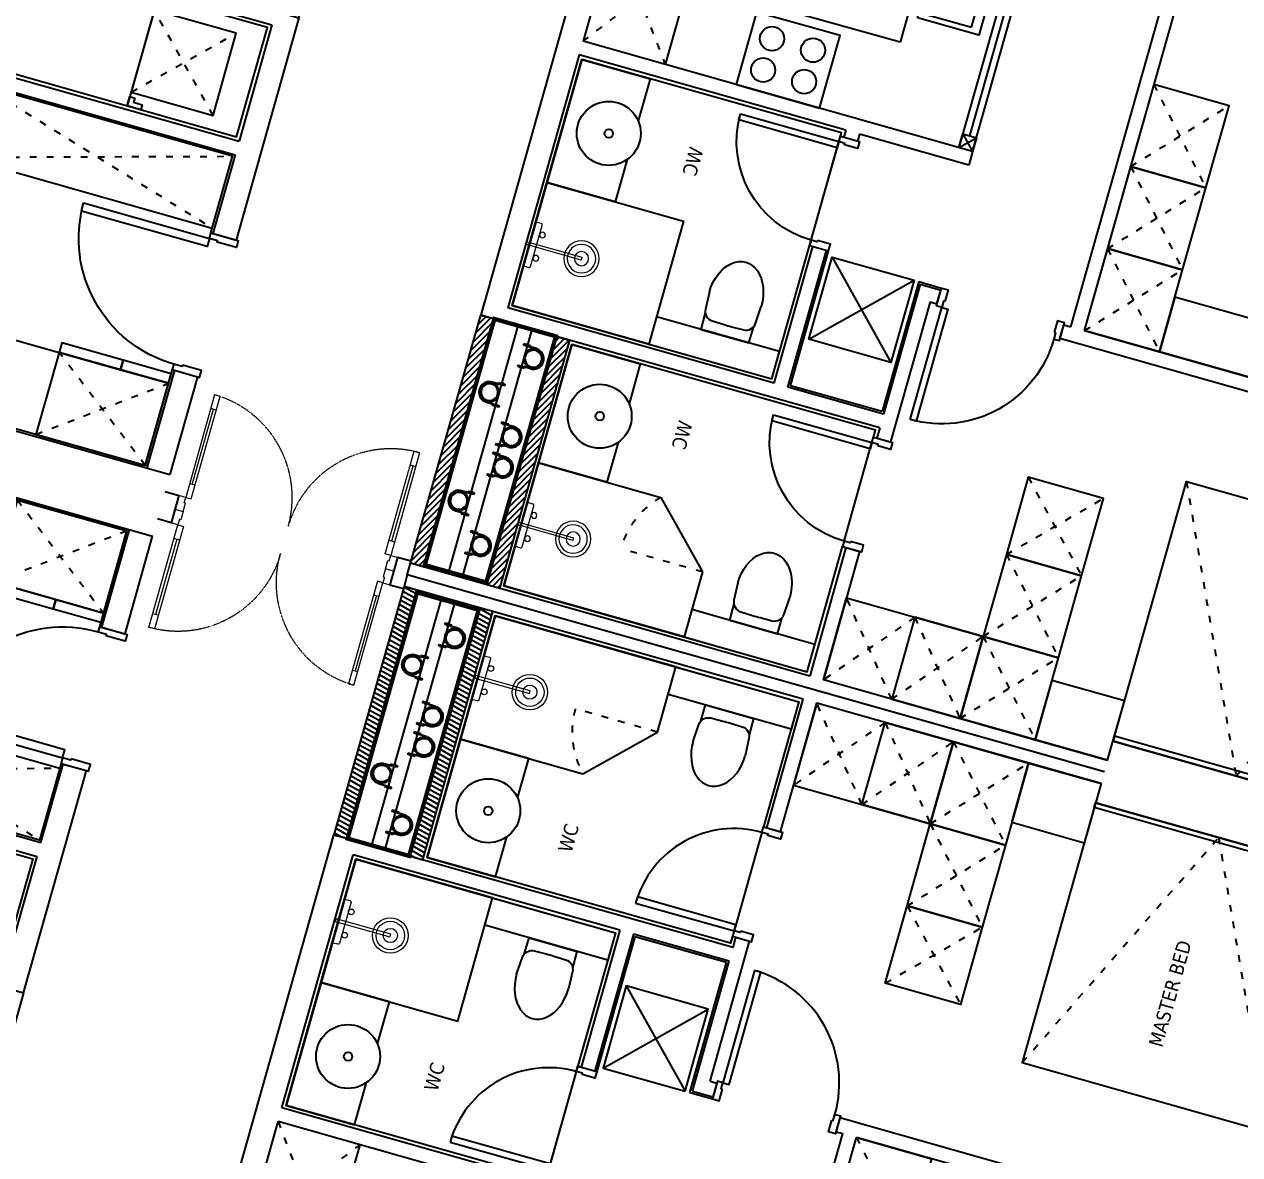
# Model space of a CAD drawing. Header units: millimetres. Extents: x -361679452 to 361242511, y -278557090 to 278849308.
# Drawn here: x 139168 to 147726, y 121771 to 129725 of the extents above; entities that cross this region are included whole.
import ezdxf

# ---------------------------------------------------------------- set-up
doc = ezdxf.new("R2010")
doc.units = ezdxf.units.MM
doc.header["$MEASUREMENT"] = 0
doc.set_wipeout_variables(frame=1)
for name, pattern in [('ACAD_ISO03W100', [30, 12, -18]), ('HIDDEN', [0.375, 0.25, -0.125]), ('SKYVILLA 3-F2$0$17-23F MEA_1BR (Type-2)$0$DOTX2', [12.7, 0, -12.7]), ('Xref_NT1+NT2_MBDV Cot vach_220729$0$HIDDEN2', [0.1875, 0.125, -0.0625])]:
    doc.linetypes.add(name, pattern=pattern)
for name, color, linetype in [('1-CAPLANH', 4, 'Continuous'), ('1-Chu thich', 4, 'Continuous'), ('1VinaPVC-Text', 9, 'Continuous'), ('A-_FURN----_E-_N', 251, 'Continuous'), ('A-_SANIEQPT_E-_N', 251, 'Continuous'), ('A-ANNO-ROOM', 50, 'Continuous'), ('A-WALL-FNSH', 11, 'Continuous'), ('IDEA - dim', 251, 'Continuous'), ('KT-Cua', 36, 'Continuous'), ('KT-Khuat', 9, 'HIDDEN'), ('KT-Net manh', 139, 'Continuous'), ('KT-Tuong', 1, 'Continuous'), ('NDT Cap nuoc', 4, 'Continuous')]:
    doc.layers.add(name, color=color, linetype=linetype)
for name, color, linetype, lineweight in [('A- NOI THAT', 3, 'Continuous', 9), ('A-NoiThat', 39, 'Continuous', 13), ('CIC36 net manh', 8, 'Continuous', 9), ('Xref_NT1+NT2_MBDV Cot vach_220729$0$CUA', 37, 'Continuous', 13)]:
    doc.layers.add(name, color=color, linetype=linetype, lineweight=lineweight)
doc.styles.add('220126_HDN_HBA typical plan$0$211210_HDN_HBA_TYPICAL PLAN CORE OPT 1$0$HBA-Text', font='GOTHIC.TTF')
doc.styles.add('Tahoma', font='tahoma.ttf')

# ---------------------------------------------------------------- blocks, each defined once
blk = doc.blocks.new('A$C21AF0CCA')
at = {"layer": 'A-ANNO-ROOM', "insert": (1197.6, 814.7), "char_height": 600, "attachment_point": 2, "rotation": 0.10543, "style": '220126_HDN_HBA typical plan$0$211210_HDN_HBA_TYPICAL PLAN CORE OPT 1$0$HBA-Text'}
blk.add_mtext_dynamic_manual_height_columns('1-BR+', width=722857412.874, gutter_width=9765.6, heights=[0], dxfattribs=at)
blk = doc.blocks.new('ong thoat xi')
at = {"layer": '1-Chu thich', "color": 40, "linetype": 'ByBlock'}
for p, q in [((-60.7, 70.1), (-61.5, 70.1)), ((-60.7, 70.1), (-61.5, 70.1)), ((-61.5, 70.1), (-61.5, 56.8)), ((-60.7, 70.1), (-60.7, 56.8)), ((-54.9, 70.1), (-54.1, 70.1)), ((-54.9, 70.1), (-54.9, 56.8)), ((-54.9, 70.1), (-54.1, 70.1)), ((-54.1, 70.1), (-54.1, 56.8)), ((-75.4, 61.7), (-75.4, 65.3)), ((-65.8, 66.9), (-73.8, 66.9)), ((-65.7, 60.2), (-73.8, 60.2)), ((-65.8, 67.4), (-65.8, 59.5)), ((-65.5, 68.7), (-61.8, 68.7)), ((-65.5, 66.1), (-61.9, 66.1)), ((-65.5, 60.8), (-61.9, 60.8)), ((-65.5, 58.2), (-61.8, 58.2)), ((-60.7, 56.8), (-61.5, 56.8)), ((-54.9, 56.8), (-54.1, 56.8)), ((-50.1, 68.7), (-53.8, 68.7)), ((-50.1, 58.2), (-53.8, 58.2)), ((-50.1, 66.1), (-53.7, 66.1)), ((-50.1, 60.8), (-53.7, 60.8)), ((-49.8, 67.4), (-49.8, 59.5)), ((-32.7, 66.9), (-49.8, 66.9)), ((-29.1, 60), (-49.8, 60)), ((1.7, 60), (-41.2, 60)), ((-41.2, 57.9), (-41.2, 60)), ((-41.2, 57.9), (-41.2, 60)), ((-41.2, 57.9), (-41.2, 60)), ((1.7, 57.9), (-41.2, 57.9)), ((-32.7, 60), (-32.7, 66.9)), ((-75.4, -61.9), (-75.4, -65.5)), ((-65.7, -60.4), (-73.8, -60.4)), ((-65.8, -67.1), (-73.8, -67.1)), ((-65.8, -67.6), (-65.8, -59.7)), ((-65.5, -58.4), (-61.8, -58.4)), ((-65.5, -61), (-61.9, -61)), ((-65.5, -66.3), (-61.9, -66.3)), ((-65.5, -68.9), (-61.8, -68.9)), ((-60.7, -57), (-61.5, -57)), ((-61.5, -70.3), (-61.5, -57)), ((-60.7, -70.3), (-60.7, -57)), ((-54.9, -70.3), (-54.9, -57)), ((-54.9, -57), (-54.1, -57)), ((-54.1, -70.3), (-54.1, -57)), ((-50.1, -58.4), (-53.8, -58.4)), ((-50.1, -68.9), (-53.8, -68.9)), ((-50.1, -61), (-53.7, -61)), ((-50.1, -66.3), (-53.7, -66.3)), ((-49.8, -67.6), (-49.8, -59.7)), ((-30.9, -60.2), (-49.8, -60.2)), ((-34.5, -67.1), (-49.8, -67.1)), ((1.7, -58.2), (-41.2, -58.2)), ((-41.2, -58.2), (-41.2, -60.2)), ((-41.2, -58.2), (-41.2, -60.2)), ((1.7, -60.2), (-41.2, -60.2)), ((-34.5, -60.2), (-34.5, -67.1)), ((-60.7, -70.3), (-61.5, -70.3)), ((-60.7, -70.3), (-61.5, -70.3)), ((-54.9, -70.3), (-54.1, -70.3)), ((-54.9, -70.3), (-54.1, -70.3))]:
    blk.add_line(p, q, dxfattribs=at)
for centre, major_axis, start_param, end_param in [((-73.8, 65.3), (1.13, 1.13), 0.811456, 2.360542), ((-73.8, 61.7), (1.1, 1.1), 2.356194, 3.926991), ((-63.4, 67.4), (1.7, -1.7), 3.370391, 4.48359), ((-55.8, 63.4), (7.09, -7.09), 3.657341, 4.196641), ((-63.4, 59.5), (1.7, -1.7), 3.370391, 4.48359), ((-63.9, 67.4), (1.7, -1.7), 0.228799, 1.341997), ((-63.9, 67.4), (1.7, -1.7), 0.228799, 1.341997), ((-71.5, 63.4), (7.09, -7.09), 0.515748, 1.055048), ((-71.5, 63.4), (7.09, -7.09), 0.515748, 1.055048), ((-63.9, 59.5), (1.7, -1.7), 0.228799, 1.341997), ((-63.9, 59.5), (1.7, -1.7), 0.228799, 1.341997), ((-51.7, 67.4), (1.7, 1.7), 1.799595, 2.912794), ((-51.7, 67.4), (1.7, -1.7), 3.370391, 4.48359), ((-44.1, 63.4), (7.09, 7.09), 2.086544, 2.625845), ((-44.1, 63.4), (7.09, 7.09), 2.086544, 2.625845), ((-51.7, 59.5), (1.7, 1.7), 1.799595, 2.912794), ((-51.7, 59.5), (1.7, 1.7), 1.799595, 2.912794), ((-52.2, 67.4), (1.7, -1.7), 0.228799, 1.341997), ((-59.8, 63.4), (7.09, 7.09), -1.055048, -0.515748), ((-52.2, 59.5), (1.7, 1.7), -1.341997, -0.228799), ((0, -0.1), (34.1, -34.1), 0.785398, 7.068583), ((0.3, -0.1), (42.5, -42.5), 5.497787, 8.63938), ((0.3, -0.1), (41, -41), 5.497787, 8.63938), ((-73.8, -61.9), (1.1, 1.1), 0.785398, 2.356194), ((-73.8, -65.5), (1.13, 1.13), 2.351847, 3.900932), ((-63.4, -59.7), (1.7, -1.7), 3.370391, 4.48359), ((-55.8, -63.6), (7.09, 7.09), 2.086544, 2.625845), ((-63.4, -67.6), (1.7, 1.7), 1.799595, 2.912794), ((-63.9, -59.7), (1.7, -1.7), 0.228799, 1.341997), ((-63.9, -59.7), (1.7, -1.7), 0.228799, 1.341997), ((-71.5, -63.6), (7.09, -7.09), 0.515748, 1.055048), ((-71.5, -63.6), (7.09, -7.09), 0.515748, 1.055048), ((-63.9, -67.6), (1.7, -1.7), 0.228799, 1.341997), ((-63.9, -67.6), (1.7, -1.7), 0.228799, 1.341997), ((-51.7, -59.7), (1.7, -1.7), 3.370391, 4.48359), ((-51.7, -59.7), (1.7, -1.7), 3.370391, 4.48359), ((-44.1, -63.6), (7.09, 7.09), 2.086544, 2.625845), ((-44.1, -63.6), (7.09, 7.09), 2.086544, 2.625845), ((-51.7, -67.6), (1.7, 1.7), 1.799595, 2.912794), ((-51.7, -67.6), (1.7, 1.7), 1.799595, 2.912794), ((-52.2, -59.7), (1.7, -1.7), 0.228799, 1.341997), ((-59.8, -63.6), (7.09, -7.09), 0.515748, 1.055048), ((-52.2, -67.6), (1.7, -1.7), 0.228799, 1.341997)]:
    blk.add_ellipse(centre, major_axis=major_axis, ratio=1, start_param=start_param, end_param=end_param, dxfattribs=at)
at = {"layer": '1-Chu thich', "color": 40, "lineweight": -3}
blk.add_ellipse((0, 0), major_axis=(38.9, -38.9), ratio=1, start_param=0.785398, end_param=7.068583, dxfattribs=at)
blk = doc.blocks.new('1800x450')
at = {"layer": '1-CAPLANH', "const_width": 30}
blk.add_lwpolyline([(0, -450), (1800, -450), (1800, 0), (0, 0)], close=True, dxfattribs=at)
at = {"layer": '1-CAPLANH'}
blk.add_lwpolyline([(0, -275), (1800, -275), (1800, -175), (0, -175)], close=True, dxfattribs=at)
at = {"layer": 'NDT Cap nuoc', "extrusion": (0.006363, -0.013098, -0.999894), "zscale": -1.231671554252201}
for p, xscale, yscale, rotation in [((-505.6, -107.2, 5.9), 1.231671554252203, 1.231671554252203, 90.26587940456272), ((-1300.2, -107.3, 11), 1.231671554252203, 1.231671554252203, 90.26587940456272), ((-194.7, -340.7, 6.7), 1.231671554252202, 1.231671554252202, 270.3472450279417), ((-767.3, -340.4, 8.9), 1.231671554252202, 1.231671554252202, 270.3472450279417), ((-989.2, -340.8, 11.7), 1.231671554252202, 1.231671554252202, 270.3472450279417), ((-1561.8, -340.5, 13.9), 1.231671554252202, 1.231671554252202, 270.3472450279417)]:
    blk.add_blockref('ong thoat xi', p, dxfattribs=dict(at, xscale=xscale, yscale=yscale, rotation=rotation))
blk = doc.blocks.new('A$C2A980E36')
at = {"ltscale": 0.5}
blk.add_lwpolyline([(-10, 0), (10, 0), (10, 400), (-10, 400)], close=True, dxfattribs=at)
blk.add_lwpolyline([(160, 60), (160, 30, -0.414214), (150, 20), (-150, 20, -0.414214), (-160, 30), (-160, 60, -0.414214), (-150, 70), (150, 70, -0.414214)], format="xyb", close=True, dxfattribs=at)
for centre, radius in [((0, 400), 125), ((0, 400), 100), ((0, 400), 50), ((-85, 90), 20), ((85, 90), 20)]:
    blk.add_circle(centre, radius, dxfattribs=at)
blk = doc.blocks.new('d800')
blk.add_line((760, 70), (40, 70))
for points in [[(40, 790), (40, 70), (85, 70), (85, 790)], [(50, 25), (40, 25), (40, 70), (0, 70), (0, -70), (50, -70)], [(750, 25), (760, 25), (760, 70), (800, 70), (800, -70), (750, -70)]]:
    blk.add_lwpolyline(points, close=True)
blk.add_arc((40, 70), 720, 0, 90)
blk = doc.blocks.new('d900n')
for points in [[(20, -50), (20, -40), (65, -40), (65, 0), (-65, 0), (-65, -50)], [(885, -40), (65, -40), (65, -85), (885, -85)], [(20, -850), (20, -860), (65, -860), (65, -900), (-65, -900), (-65, -850)]]:
    blk.add_lwpolyline(points, close=True)
blk.add_arc((65, -40), 820, 270, 0)
blk = doc.blocks.new('*U54')
at = {"ltscale": 5}
blk.add_lwpolyline([(305, -530), (305, 0), (-305, 0), (-305, -530)], close=True, dxfattribs=at)
for centre in [(-150, -150), (150, -150), (-150, -380), (150, -380)]:
    blk.add_circle(centre, 85, dxfattribs=at)
blk = doc.blocks.new('*U55')
at = {"ltscale": 5}
for points in [[(-300, -450), (300, -450), (300, 0), (-300, 0)], [(-261, -65), (261, -65), (261, -415), (-261, -415)], [(-15, -20), (15, -20), (15, -270), (-15, -270)]]:
    blk.add_lwpolyline(points, close=True, dxfattribs=at)
blk = doc.blocks.new('220126_HDN_HBA typical plan$0$210902_YS plan 330pm ver13$0$TOTO-WC-CW822J')
at = {"color": 0}
blk.add_lwpolyline([(-177.2, -119.2), (-175, 0), (175, 0), (177.2, -119.2)], dxfattribs=at)
blk.add_lwpolyline([(-190, -270), (-183.4, -144.5, -0.39087), (-115.4, -78.2), (-27.8, -75.8, -0.013886), (27.8, -75.8), (115.4, -78.2, -0.39087), (183.4, -144.5), (190, -270)], format="xyb", dxfattribs=at)
blk.add_ellipse((0, -270), major_axis=(0, -270), ratio=0.703704, start_param=4.712389, end_param=7.853982, dxfattribs=at)
blk = doc.blocks.new('27')
at = {"layer": 'A-_FURN----_E-_N'}
h = blk.add_hatch(dxfattribs=at)
h.set_pattern_fill('ANSI31', color=256, scale=250, angle=105.77878)
h.set_pattern_definition([(150.7787796, (3649379.436, -11035533.24), (-15.25571645, -27.27316659), [])])
h.paths.add_polyline_path([(8615, 0), (6800, 0), (6800, 100), (8615, 100)])
h.paths.add_polyline_path([(8615, 550), (6800, 550), (6800, 650), (8615, 650)])
blk.add_lwpolyline([(8700, 5100), (8700, 0), (8615, 0)])
for p, q in [((3150, 2920), (4750, 2920)), ((5735, 2905), (6685, 2905)), ((6685, 2905), (6685, 2235)), ((3150, 2320), (4150, 2320)), ((6700, 0), (6800, 0))]:
    blk.add_line(p, q, dxfattribs=at)
at = {"layer": 'A-_FURN----_E-_N', "linetype": 'Continuous'}
for points in [[(4550, 4120), (4550, 4670), (3950, 4670), (3950, 4120), (4550, 4120)], [(5150, 4120), (5150, 4670), (4550, 4670), (4550, 4120), (5150, 4120)], [(5750, 4120), (5750, 4670), (5150, 4670), (5150, 4120), (5750, 4120)], [(7415, 4020), (7415, 4570), (6850, 4570), (6850, 4020), (7415, 4020)], [(8015, 4020), (8015, 4570), (7415, 4570), (7415, 4020), (8015, 4020)], [(8615, 4020), (8615, 4570), (8015, 4570), (8015, 4020), (8615, 4020)], [(8615, 3520), (8615, 4020), (8015, 4020), (8015, 3520), (8615, 3520)], [(8615, 3520), (8615, 3020), (8015, 3020), (8015, 3520), (8615, 3520)]]:
    blk.add_lwpolyline(points, close=True, dxfattribs=at)
at = {"layer": 'A-_FURN----_E-_N'}
for points in [[(8615, 550), (6800, 550), (6800, 650), (8615, 650)], [(8615, 0), (6800, 0), (6800, 100), (8615, 100)]]:
    blk.add_lwpolyline(points, close=True, dxfattribs=at)
at = {"layer": 'A-WALL-FNSH', "color": 5}
blk.add_lwpolyline([(3150, 2970), (4650, 2970)], dxfattribs=at)
at = {"layer": 'IDEA - dim'}
for p, q in [((4750, 3020), (3050, 3020)), ((4650, 2920), (4750, 3020)), ((4750, 2920), (4650, 3020)), ((5735, 2905), (5735, 3070)), ((5735, 2270), (6335, 2870)), ((6335, 2270), (5735, 2870)), ((4150, 2320), (4150, 770)), ((6685, 2235), (5700, 2235)), ((7690, 1570.7), (8114.3, 1995)), ((4150, 770), (4750, 770))]:
    blk.add_line(p, q, dxfattribs=at)
for points in [[(8475, 5100), (6575, 5100), (6575, 6900), (8475, 6900)], [(8475, 5100), (8475, 6900), (8439, 6900), (8439, 5100)], [(5750, 4670), (5750, 5360), (5350, 5360), (5350, 4670)], [(8180, 4570), (8615, 4570), (8615, 5100), (8180, 5100)], [(8015, 4020), (8615, 4020), (8615, 3020), (8015, 3020)], [(4750, 2920), (4650, 2920), (4650, 3020), (4750, 3020)], [(5735, 2870), (6335, 2870), (6335, 2270), (5735, 2270)], [(8590, 1995), (8590, 2895), (8390, 2895), (8390, 1995)], [(4875, 195), (6675, 195), (6675, 2095), (4875, 2095)], [(6675, 1195), (6675, 2095), (6475, 2095), (6475, 1195)], [(6675, 195), (5775, 195), (5775, 1195), (6675, 1195), (6675, 195)]]:
    blk.add_lwpolyline(points, close=True, dxfattribs=at)
for points in [[(6875, 2895), (6825, 2895), (6825, 675), (8590, 675), (8590, 2895), (7675, 2895)], [(8114.3, 1995), (8590, 1995), (8590, 675), (7690, 675), (7690, 1570.7)], [(7398.9, 1175), (7690, 1175), (7690, 675), (6825, 675), (6825, 1175), (7116.1, 1175)], [(5466.4, 695), (5775, 695), (5775, 195), (4875, 195), (4875, 695), (5183.6, 695)]]:
    blk.add_lwpolyline(points, dxfattribs=at)
for centre, radius in [((7257.5, 1000), 225), ((7257.5, 1000), 30), ((5325, 520), 225), ((5325, 520), 30)]:
    blk.add_circle(centre, radius, dxfattribs=at)
at = {"layer": 'KT-Net manh', "linetype": 'ACAD_ISO03W100', "ltscale": 4}
for p, q in [((4550, 4120), (3950, 4670)), ((3950, 4120), (4550, 4670)), ((5150, 4120), (4550, 4670)), ((4550, 4120), (5150, 4670)), ((5750, 4120), (5150, 4670)), ((5150, 4120), (5750, 4670)), ((7415, 4020), (6850, 4570)), ((6850, 4020), (7415, 4570)), ((8015, 4020), (7415, 4570)), ((7415, 4020), (8015, 4570)), ((8615, 4020), (8015, 4570)), ((8015, 4020), (8615, 4570)), ((8615, 3520), (8015, 4020)), ((8015, 3520), (8615, 4020)), ((8615, 3520), (8015, 3020)), ((8015, 3520), (8615, 3020)), ((8114.3, 1995), (8114.3, 1395)), ((3950, 170), (4750, 770)), ((4750, 170), (3950, 770))]:
    blk.add_line(p, q, dxfattribs=at)
blk.add_lwpolyline([(6575, 5100), (8475, 6000), (6575, 6900)], dxfattribs=at)
blk.add_arc((8114.3, 1995), 600, 225, 270, dxfattribs=at)
at = {"layer": 'KT-Tuong'}
for p, q in [((5750, 8100), (5750, 4120)), ((5850, 8100), (5850, 3970)), ((8615, 5100), (8615, 3020)), ((3050, 4120), (5750, 4120)), ((5850, 4120), (5850, 4120)), ((3050, 4020), (5750, 4020)), ((5750, 3970), (5750, 4020)), ((5850, 3970), (5750, 3970)), ((4750, 3020), (4850, 3020)), ((4750, 3020), (4750, 170)), ((4850, 3020), (4850, 2220)), ((5750, 2920), (5750, 3070)), ((5850, 3070), (5750, 3070)), ((5850, 3020), (5850, 3070)), ((5850, 3020), (6875, 3020)), ((6875, 2895), (6875, 3020)), ((7675, 3020), (8615, 3020)), ((7675, 2895), (7675, 3020)), ((5750, 2920), (6700, 2920)), ((6700, 2920), (6700, 2220)), ((6800, 2920), (6875, 2920)), ((6800, 2920), (6800, 0)), ((7675, 2920), (8615, 2920)), ((8615, 2920), (8615, 0)), ((4850, 2220), (4900, 2220)), ((6700, 2220), (5700, 2220)), ((4850, 2120), (4850, 170)), ((4850, 2120), (4900, 2120)), ((6700, 2120), (5700, 2120)), ((6700, 2120), (6700, 170)), ((3000, 170), (4750, 170)), ((4850, 170), (6700, 170)), ((3000, 0), (6800, 0))]:
    blk.add_line(p, q, dxfattribs=at)
at = {"layer": '1-CAPLANH', "extrusion": (0, 0, -1), "zscale": -0.9999999999999998, "rotation": 179.9999999999999}
blk.add_blockref('1800x450', (-6800, 100), dxfattribs=at)
at = {"layer": 'A-_FURN----_E-_N', "linetype": 'Continuous', "extrusion": (0, 0, -1), "zscale": -0.9999999999999998, "rotation": 179.9999999999999}
for p in [(-6875, 2965), (-4900, 2165)]:
    blk.add_blockref('d800', p, dxfattribs=at)
at = {"layer": 'A-_SANIEQPT_E-_N', "linetype": 'Continuous', "extrusion": (0, 0, -1), "zscale": -0.9999999999999998, "rotation": 359.9999999999999}
blk.add_blockref('*U55', (-3650, 2840), dxfattribs=at)
at = {"layer": 'A-_SANIEQPT_E-_N', "extrusion": (0, 0, -1), "zscale": -1, "rotation": 90}
for p in [(-8390, 2445), (-6475, 1695)]:
    blk.add_blockref('220126_HDN_HBA typical plan$0$210902_YS plan 330pm ver13$0$TOTO-WC-CW822J', p, dxfattribs=at)
at = {"layer": 'A-_SANIEQPT_E-_N', "linetype": 'Continuous', "rotation": 90}
blk.add_blockref('*U54', (4220, 1595), dxfattribs=at)
at = {"layer": 'A-NoiThat', "extrusion": (0, 0, -1), "zscale": -0.9999999999999998, "rotation": 359.9999999999999}
for p in [(-8140, 655), (-6225, 175)]:
    blk.add_blockref('A$C2A980E36', p, dxfattribs=at)
at = {"layer": 'IDEA - dim', "extrusion": (0, 0, -1), "zscale": -0.9999999999999998, "rotation": 179.9999999999999}
blk.add_blockref('d900n', (-5800, 3070), dxfattribs=at)
at = {"layer": '1VinaPVC-Text', "style": 'Tahoma', "text_generation_flag": 4}
for p in [(7127.1, 1645), (5253.6, 1194.2)]:
    blk.add_text('WC', height=100, dxfattribs=at).set_placement(p)
blk = doc.blocks.new('34')
at = {"layer": 'A-_FURN----_E-_N'}
h = blk.add_hatch(dxfattribs=at)
h.set_pattern_fill('ANSI31', color=256, scale=250, angle=211.55756)
h.set_pattern_definition([(256.55755918, (9688289.306, 6600228.53), (30.39387338, -7.26463769), [])])
h.paths.add_polyline_path([(85, 0), (1900, 0), (1900, 100), (85, 100)])
h.paths.add_polyline_path([(85, 550), (1900, 550), (1900, 650), (85, 650)])
blk.add_lwpolyline([(0, 5100), (0, 0), (85, 0)])
for p, q in [((2965, 2905), (2015, 2905)), ((2015, 2905), (2015, 2235)), ((2000, 0), (1900, 0))]:
    blk.add_line(p, q, dxfattribs=at)
at = {"layer": 'A-_FURN----_E-_N', "linetype": 'Continuous'}
for points in [[(2950, 4120), (2950, 4670), (3550, 4670), (3550, 4120), (2950, 4120)], [(85, 4020), (85, 4570), (685, 4570), (685, 4020), (85, 4020)], [(685, 4020), (685, 4570), (1285, 4570), (1285, 4020), (685, 4020)], [(1285, 4020), (1285, 4570), (1850, 4570), (1850, 4020), (1285, 4020)], [(85, 3520), (85, 4020), (685, 4020), (685, 3520), (85, 3520)], [(85, 3520), (85, 3020), (685, 3020), (685, 3520), (85, 3520)]]:
    blk.add_lwpolyline(points, close=True, dxfattribs=at)
at = {"layer": 'A-_FURN----_E-_N'}
for points in [[(85, 550), (1900, 550), (1900, 650), (85, 650)], [(85, 0), (1900, 0), (1900, 100), (85, 100)]]:
    blk.add_lwpolyline(points, close=True, dxfattribs=at)
at = {"layer": 'IDEA - dim'}
for p, q in [((2965, 2905), (2965, 3070)), ((2965, 2270), (2365, 2870)), ((2365, 2270), (2965, 2870)), ((2015, 2235), (3000, 2235)), ((1010, 1570.7), (585.7, 1995)), ((4550, 770), (3950, 770))]:
    blk.add_line(p, q, dxfattribs=at)
for points in [[(225, 5100), (225, 6900), (261, 6900), (261, 5100)], [(225, 5100), (2125, 5100), (2125, 6900), (225, 6900)], [(520, 4570), (85, 4570), (85, 5100), (520, 5100)], [(685, 4020), (85, 4020), (85, 3020), (685, 3020)], [(110, 1995), (110, 2895), (310, 2895), (310, 1995)], [(2965, 2870), (2365, 2870), (2365, 2270), (2965, 2270)], [(3825, 195), (2025, 195), (2025, 2095), (3825, 2095)], [(2025, 1195), (2025, 2095), (2225, 2095), (2225, 1195)], [(2025, 195), (2925, 195), (2925, 1195), (2025, 1195), (2025, 195)]]:
    blk.add_lwpolyline(points, close=True, dxfattribs=at)
for points in [[(1825, 2895), (1875, 2895), (1875, 675), (110, 675), (110, 2895), (1025, 2895)], [(585.7, 1995), (110, 1995), (110, 675), (1010, 675), (1010, 1570.7)], [(1301.1, 1175), (1010, 1175), (1010, 675), (1875, 675), (1875, 1175), (1583.9, 1175)], [(3233.6, 695), (2925, 695), (2925, 195), (3825, 195), (3825, 695), (3516.4, 695)]]:
    blk.add_lwpolyline(points, dxfattribs=at)
for centre, radius in [((1442.5, 1000), 225), ((1442.5, 1000), 30), ((3375, 520), 225), ((3375, 520), 30)]:
    blk.add_circle(centre, radius, dxfattribs=at)
at = {"layer": 'KT-Net manh', "linetype": 'ACAD_ISO03W100', "ltscale": 4}
for p, q in [((2950, 4120), (3550, 4670)), ((85, 4020), (685, 4570)), ((685, 4020), (85, 4570)), ((685, 4020), (1285, 4570)), ((1285, 4020), (685, 4570)), ((1285, 4020), (1850, 4570)), ((1850, 4020), (1285, 4570)), ((85, 3520), (685, 4020)), ((685, 3520), (85, 4020)), ((85, 3520), (685, 3020)), ((685, 3520), (85, 3020)), ((585.7, 1995), (585.7, 1395)), ((4750, 170), (3950, 770)), ((3950, 170), (4750, 770))]:
    blk.add_line(p, q, dxfattribs=at)
blk.add_lwpolyline([(2125, 5100), (225, 6000), (2125, 6900)], dxfattribs=at)
blk.add_arc((585.7, 1995), 600, 270, 315, dxfattribs=at)
at = {"layer": 'KT-Tuong'}
for p, q in [((2850, 8100), (2850, 3970)), ((2950, 8100), (2950, 4120)), ((85, 5100), (85, 3020)), ((2850, 4120), (2850, 4120)), ((5650, 4120), (2950, 4120)), ((2850, 3970), (2950, 3970)), ((5650, 4020), (2950, 4020)), ((2950, 3970), (2950, 4020)), ((1025, 3020), (85, 3020)), ((1025, 2895), (1025, 3020)), ((2850, 3020), (1825, 3020)), ((1825, 2895), (1825, 3020)), ((2850, 3020), (2850, 3070)), ((2850, 3070), (2950, 3070)), ((2950, 2920), (2950, 3070)), ((3950, 3020), (3950, 170)), ((85, 2920), (85, 0)), ((1025, 2920), (85, 2920)), ((1900, 2920), (1825, 2920)), ((1900, 2920), (1900, 0)), ((2950, 2920), (2000, 2920)), ((2000, 2920), (2000, 2220)), ((2000, 2220), (3000, 2220)), ((2000, 2120), (2000, 170)), ((2000, 2120), (3000, 2120)), ((3850, 2120), (3850, 170)), ((3850, 170), (2000, 170)), ((5700, 170), (3950, 170)), ((5700, 0), (1900, 0))]:
    blk.add_line(p, q, dxfattribs=at)
at = {"layer": '1-CAPLANH', "rotation": 179.9999999999937}
blk.add_blockref('1800x450', (1900, 100), dxfattribs=at)
at = {"layer": 'A-_FURN----_E-_N', "linetype": 'Continuous', "rotation": 179.9999999999937}
for p in [(1825, 2965), (3800, 2165)]:
    blk.add_blockref('d800', p, dxfattribs=at)
at = {"layer": 'A-_SANIEQPT_E-_N', "rotation": 89.99999999999368}
for p in [(310, 2445), (2225, 1695)]:
    blk.add_blockref('220126_HDN_HBA typical plan$0$210902_YS plan 330pm ver13$0$TOTO-WC-CW822J', p, dxfattribs=at)
at = {"layer": 'A-NoiThat'}
for p in [(560, 655), (2475, 175)]:
    blk.add_blockref('A$C2A980E36', p, dxfattribs=at)
at = {"layer": 'IDEA - dim', "rotation": 179.9999999999937}
blk.add_blockref('d900n', (2900, 3070), dxfattribs=at)
at = {"layer": '1VinaPVC-Text', "style": 'Tahoma'}
for s, p in [('MASTER BED', (1760.1, 6019.4)), ('WC', (1572.9, 1645)), ('WC', (3446.4, 1194.2))]:
    blk.add_text(s, height=100, rotation=180, dxfattribs=at).set_placement(p)
blk = doc.blocks.new('cuawc')
at = {"layer": 'IDEA - dim'}
blk.add_lwpolyline([(-760, 0), (-10, 0), (-10, -10), (-760, -10)], close=True, dxfattribs=at)
blk.add_lwpolyline([(-135, -10), (-135, -70, -0.414214), (-155, -90), (-615, -90, -0.414214), (-635, -70), (-635, -10), (-620, -10), (-620, -65, 0.414214), (-610, -75), (-160, -75, 0.414214), (-150, -65), (-150, -10), (-135, -10)], format="xyb", dxfattribs=at)
at = {"layer": 'KT-Cua'}
blk.add_lwpolyline([(-10, -750), (-10, 0), (0, 0), (0, -750)], close=True, dxfattribs=at)
blk.add_lwpolyline([(0, -125), (60, -125, -0.414214), (80, -145), (80, -605, -0.414214), (60, -625), (0, -625), (0, -610), (55, -610, 0.414214), (65, -600), (65, -150, 0.414214), (55, -140), (0, -140), (0, -125)], format="xyb", dxfattribs=at)
at = {"layer": 'KT-Net manh', "linetype": 'ACAD_ISO03W100', "ltscale": 4}
blk.add_arc((-10, 0), 750, 179.99974, 270.76459, dxfattribs=at)
blk = doc.blocks.new('17-23F MEA_1BR (Type-2)$0$1X-LAMP1')
at = {"color": 0, "linetype": 'ByBlock', "lineweight": -2}
for p, q in [((0.033, -0.058), (-0.59, 1.022)), ((0.033, -0.058), (-0.59, 1.022)), ((0.033, 0.058), (-0.59, -1.022)), ((0.033, 0.058), (-0.59, -1.022)), ((-0.067, 0), (1.18, 0)), ((-0.067, 0), (1.18, 0))]:
    blk.add_line(p, q, dxfattribs=at)
at = {"color": 0, "linetype": 'ByBlock', "lineweight": -2, "const_width": 0.0333}
for points in [[(-0.481, 0.833), (-0.582, 1.009)], [(-0.481, 0.833), (-0.582, 1.009)], [(0.962, 0), (1.165, 0)], [(0.962, 0), (1.165, 0)], [(-0.481, -0.833), (-0.582, -1.009)], [(-0.481, -0.833), (-0.582, -1.009)]]:
    blk.add_lwpolyline(points, dxfattribs=at)
at = {"color": 0, "linetype": 'ByBlock', "lineweight": -2}
for radius in [1, 0.867, 0.867, 0.367, 0.367]:
    blk.add_circle((0, 0), radius, dxfattribs=at)
blk = doc.blocks.new('17-23F MEA_1BR (Type-2)$0$IFF-TABLE LAMP')
blk.add_line((40, 192.5), (40, 207.5))
at = {"ltscale": 10}
blk.add_lwpolyline([(0, 300), (0, 100)], dxfattribs=at)
blk.add_lwpolyline([(0, 192.5), (0, 207.5), (260, 207.5), (260, 192.5)], close=True)
blk.add_circle((240, 200), 150.4)
at = {"layer": 'A- NOI THAT'}
blk.add_line((220, 192.5), (220, 207.5), dxfattribs=at)
at = {"ltscale": 10, "xscale": 150.0000000000582, "yscale": 150.0000000000582, "zscale": 1068.863950547171, "rotation": 359.9999999945528}
blk.add_blockref('17-23F MEA_1BR (Type-2)$0$1X-LAMP1', (240, 200), dxfattribs=at)
blk = doc.blocks.new('bk')
at = {"layer": 'IDEA - dim'}
blk.add_lwpolyline([(0, -1377.5), (50, -1377.5), (50, 1812.5), (0, 1812.5), (0, 1577.5), (0, 1377.5)], close=True, dxfattribs=at)
blk.add_lwpolyline([(50, -1337.5), (65, -1337.5), (65, 1783.3), (50, 1783.3)], dxfattribs=at)
for centre in [(340, 1487.6), (340, -1052.5)]:
    blk.add_circle(centre, 225, dxfattribs=at)
blk.add_blockref('17-23F MEA_1BR (Type-2)$0$IFF-TABLE LAMP', (100, 1287.6), dxfattribs=at)
at = {"layer": 'IDEA - dim', "xscale": -1, "rotation": 180}
blk.add_blockref('17-23F MEA_1BR (Type-2)$0$IFF-TABLE LAMP', (100, -852.5), dxfattribs=at)
blk.add_wipeout([(2295, 1812.5), (688, 1812.5), (688, -1377.5), (2295, -1377.5)]).dxf.layer = 'IDEA - dim'
at = {"layer": 'IDEA - dim'}
blk.add_lwpolyline([(688, -1377.5), (2295, -1377.5), (2295, 1812.5), (688, 1812.5)], close=True, dxfattribs=at)
blk.add_wipeout([(2090, 1147.5), (2092, 1147.1), (2093.5, 1146), (2094.7, 1144.2), (2095, 1142.5), (2095, -707.5), (2094.6, -709.5), (2093.5, -711), (2091.9, -712.1), (2090, -712.5), (65, -712.5), (65, -701.1), (65, -697.9), (65, -687.5), (65, -680.6), (65, -670.4), (65, -662.5), (65, 1109.4), (65, 1116.6), (65, 1122.5), (65, 1128.4), (65, 1131.4), (65, 1135.9), (65, 1142), (65, 1147.5)]).dxf.layer = 'IDEA - dim'
for p, q in [((65, 1122.5), (2060, 1122.5)), ((2070, 1112.5), (2070, -677.5)), ((2060, -687.5), (65, -687.5))]:
    blk.add_line(p, q, dxfattribs=at)
for points in [[(65, 1147.5), (65, -712.5), (2090, -712.5, 0.414214), (2095, -707.5), (2095, 1142.5, 0.414214), (2090, 1147.5)], [(2065, 1097.5), (2065, -662.5, -0.414214), (2045, -682.5), (85, -682.5, -0.414214), (65, -662.5), (65, 1097.5, -0.414214), (85, 1117.5), (2045, 1117.5, -0.414214)]]:
    blk.add_lwpolyline(points, format="xyb", close=True, dxfattribs=at)
blk.add_lwpolyline([(953.8, 1117.5), (666.7, -682.5), (953.8, -682.5), (953.8, 1117.5)], dxfattribs=at)
for points in [[(328.5, 994.7, -0.194778), (148.4, 1037.3, 0.69541), (130.5, 1020.2, -0.068699), (143.9, 927.2)], [(130.5, 1020.2, 0.032227), (117.5, 280.8, 0.69541), (134.8, 263.2, -0.068192), (318.3, 282.3)], [(537.6, 578.9, -0.024407), (574.9, 1003.1, 0.682044), (557.8, 1020.8, -0.019119), (351.1, 998.8)], [(359.6, 327.3, 0.037389), (362.2, 794.6, -0.69541), (375.9, 809.2, 0.212902), (666.1, 818.3, -0.682044), (680.7, 804.7, 0.003833), (664.1, 387.6)], [(537.6, 578.9, 0.037804), (560.3, 279.5, -0.682044), (543.3, 261.9, 0.015388), (377.4, 275.9, 0.015388)], [(662.8, 456, 0.128337), (681.2, 297.8, -0.682044), (667.7, 283.2, 0.016516), (473.4, 299.4)], [(453.9, 302.6, 0.294307), (365.8, 261, -0.69541), (351, 274.5, 0.068699), (360.2, 350.1)], [(351.7, 277.2, 0.001401), (336.5, 277.8)], [(130.5, -585.2, -0.032227), (117.5, 154.2, -0.69541), (134.8, 171.8, 0.068192), (318.3, 152.7)], [(453.9, 132.4, -0.294307), (365.8, 174, 0.69541), (351, 160.5, -0.068699), (360.2, 84.9)], [(537.6, -143.9, -0.037804), (560.3, 155.5, 0.682044), (543.3, 173.1, -0.015388), (377.4, 159.1, -0.015388)], [(351.7, 157.8, -0.001401), (336.5, 157.2)], [(359.6, 107.7, -0.037389), (362.2, -359.6, 0.69541), (375.9, -374.2, -0.212902), (666.1, -383.3, 0.682044), (680.7, -369.7, -0.003833), (664.1, 47.4)], [(662.8, -21, -0.128337), (681.2, 137.2, 0.682044), (667.7, 151.8, -0.016516), (473.4, 135.6)], [(537.6, -143.9, 0.024407), (574.9, -568.1, -0.682044), (557.8, -585.8, 0.019119), (351.1, -563.8)], [(328.5, -559.7, 0.194778), (148.4, -602.3, -0.69541), (130.5, -585.2, 0.068699), (143.9, -492.2)]]:
    blk.add_lwpolyline(points, format="xyb", dxfattribs=at)
for centre, radius, start, end in [((2060, 1112.5), 10, 0, 90), ((-1855.9, 412.1), 2090.5, 9.44935, 17.06146), ((332.4, 949.6), 44.8, 89.52383, 188.11846), ((359.1, 926.2), 73.1, 96.32596, 166.52143), ((327.9, 957.3), 37.4, 82.49582, 89.13236), ((2378.3, 392.5), 1926.6, 161.77314, 168.29866), ((293.4, 941.5), 118.9, 227.91837, 277.17361), ((-292.2, 496.1), 730, 347.77688, 24.55316), ((1225.3, 478.9), 649.2, 149.25843, 194.81245), ((484.3, 602.3), 176.4, 357.83905, 7.86668), ((448.9, 520.9), 216.5, 327.03242, 2.61298), ((602.3, 457.2), 61, 297.55962, 351.53206), ((457.8, 339.1), 36.7, 173.41731, 272.24549), ((478.6, 358.4), 59.2, 194.74296, 264.93843), ((216.5, 194.2), 118.9, 63.63493, 137.08163), ((317.9, 327.1), 44.8, 171.88154, 270.47617), ((344.6, 350.4), 73.1, 193.47857, 263.67404), ((216.5, 240.8), 118.9, 222.91837, 296.36507), ((317.9, 107.9), 44.8, 89.52383, 188.11846), ((344.6, 84.6), 73.1, 96.32596, 166.52143), ((-292.2, -61.1), 730, 335.44684, 12.22312), ((457.8, 95.9), 36.7, 87.75451, 186.58269), ((478.6, 76.6), 59.2, 95.06157, 165.25704), ((1225.3, -43.9), 649.2, 165.18755, 210.74157), ((602.3, -22.2), 61, 8.46794, 62.44038), ((448.9, -85.9), 216.5, 357.38702, 32.96758), ((484.3, -167.3), 176.4, 352.13332, 2.16095), ((-1855.9, 22.9), 2090.5, 342.93854, 350.55065), ((293.4, -506.5), 118.9, 82.82639, 132.08163), ((2378.3, 42.5), 1926.6, 191.70134, 198.22686), ((332.4, -514.6), 44.8, 171.88154, 270.47617), ((359.1, -491.2), 73.1, 193.47857, 263.67404), ((327.9, -522.3), 37.4, 270.86764, 277.50418), ((2060, -677.5), 10, 270, 0)]:
    blk.add_arc(centre, radius, start, end, dxfattribs=at)
blk = doc.blocks.new('SKYVILLA 3-F2$0$17-23F MEA_1BR (Type-2)$0$LC725X700')
at = {"linetype": 'SKYVILLA 3-F2$0$17-23F MEA_1BR (Type-2)$0$DOTX2'}
blk.add_wipeout([(-329, 129), (-334, 129), (-340, 132), (-345, 135), (-348, 139), (-349, 142), (-350, 170), (-350, 213), (-349, 262), (-348, 315), (-345, 373), (-343, 415), (-338, 465), (-330, 501), (-317, 536), (-293, 576), (-274, 600), (-248, 627), (-216, 654), (-181, 677), (-155, 691), (-126, 703), (-72, 718), (-30, 724), (0, 725), (34, 724), (66, 719), (104, 710), (142, 696), (170, 683), (212, 657), (240, 634), (274, 600), (300, 565), (312, 545), (325, 515), (332, 491), (337, 468), (339, 456), (343, 408), (345, 373), (347, 335), (348, 299), (349, 244), (349, 200), (349, 171), (349, 142), (347, 138), (343, 134), (339, 131), (334, 129), (331, 129), (329, 129), (328, 85), (328, 78), (326, 70), (323, 63), (319, 56), (314, 50), (307, 45), (300, 41), (290, 36), (281, 32), (274, 30), (268, 28), (254, 25), (240, 23), (222, 20), (181, 14), (133, 8), (96, 5), (45, 2), (-9, 0), (-62, 3), (-51, 2), (-95, 5), (-142, 9), (-189, 15), (-223, 20), (-255, 25), (-283, 33), (-301, 41), (-312, 48), (-321, 59), (-325, 67), (-327, 74), (-329, 85)], dxfattribs=at)
at = {"color": 251, "linetype": 'ByBlock', "lineweight": 5, "true_color": 0x636466}
blk.add_line((220, 532), (-271, 433), dxfattribs=at)
at = {"color": 0, "linetype": 'ByBlock', "lineweight": -2}
for points in [[(-329, 129, -0.283452), (-349, 142, -0.024471), (-340, 456, -0.078822), (-313, 545, -0.270204), (0, 725, -0.27037)], [(329, 129, 0.283452), (349, 142, 0.024471), (339, 456, 0.078822), (312, 545, 0.269937), (0, 725, 0.27037)], [(-330, 244, 0.056724), (-312, 275, 0.049323), (-282, 408, -0.212213), (-176, 573, -0.113166), (0, 612)], [(330, 244, -0.056724), (311, 275, -0.049323), (282, 408, 0.212213), (176, 573, 0.112974), (0, 612)], [(-329, 129), (-329, 85, 0.284079), (-301, 41, 0.049617), (-265, 27, 0.040387), (0, 0, 0.05404)], [(329, 129), (328, 85, -0.284079), (300, 41, -0.049617), (264, 27, -0.040328), (0, 0, -0.05404)]]:
    blk.add_lwpolyline(points, format="xyb", dxfattribs=at)
at = {"color": 251, "linetype": 'ByBlock', "lineweight": 5, "true_color": 0x636466}
blk.add_lwpolyline([(220, 532, -0.228839), (172, 475, -0.042704), (-14, 423, -0.042704), (-205, 400, -0.228839), (-271, 433, -0.228839), (-223, 490, -0.042704), (-37, 541, -0.042704), (153, 565, -0.228839)], format="xyb", close=True, dxfattribs=at)
at = {"color": 0, "linetype": 'ByBlock', "lineweight": -2}
for points in [[(-330, 244), (-329, 129)], [(330, 244), (329, 129)]]:
    blk.add_lwpolyline(points, dxfattribs=at)
blk = doc.blocks.new('CH12')
for p, q in [((-312.4, -149.2), (-312.4, -572.2)), ((-267.8, -149.2), (-267.8, -639.6)), ((267.8, -639.6), (267.8, -149.2)), ((312.4, -572.2), (312.4, -149.2)), ((-232.1, -675.3), (232.1, -675.3))]:
    blk.add_line(p, q)
for centre, radius, start, end in [((-273.7, -77.2), 13.4, 116.25059, 296.25059), ((0, -632.1), 632.1, 63.74941, 116.25059), ((0, -632.1), 605.4, 63.74941, 116.25059), ((273.7, -77.2), 13.4, 243.74941, 63.74941), ((-267.8, -149.2), 44.6, 111.93914, 180), ((-252.9, -119.2), 33.5, 116.25059, 296.25059), ((0, -632.1), 538.4, 63.74941, 116.25059), ((252.9, -119.2), 33.5, 243.74941, 63.74941), ((267.8, -149.2), 44.6, 0, 68.06086), ((-290.1, -549.9), 31.6, 225, 315), ((290.1, -549.9), 31.6, 225, 315), ((-232.1, -639.6), 35.7, 180, 270), ((232.1, -639.6), 35.7, 270, 0)]:
    blk.add_arc(centre, radius, start, end)
blk = doc.blocks.new('*U57')
for points in [[(483, -399), (465, -396), (464, -466)], [(397, -484), (464, -466), (394, -466)]]:
    blk.add_hatch(color=256).paths.add_polyline_path(points)
blk.add_line((464, -466), (417, -419))
for points in [[(483, -399), (465, -396), (464, -466)], [(397, -484), (464, -466), (394, -466)]]:
    blk.add_lwpolyline(points, close=True)
for centre in [(17, -17), (86, -88), (155, -157), (225, -227), (294, -297), (364, -367)]:
    blk.add_ellipse(centre, major_axis=(34.5, 32), ratio=0.523888, start_param=4.73172, end_param=7.873313)
at = {"extrusion": (0, 0, -1)}
for centre in [(52, -52), (121, -123), (190, -192), (260, -262), (329, -332), (399, -402)]:
    blk.add_ellipse(centre, major_axis=(-32.1, -34.4), ratio=0.523888, start_param=4.73172, end_param=7.873313, dxfattribs=at)
blk = doc.blocks.new('stdo')
at = {"layer": 'A-_FURN----_E-_N', "linetype": 'Continuous'}
for points in [[(135, -8805), (135, -9705), (335, -9705), (335, -8805)], [(935, -9705), (1002.5, -9705), (1002.5, -9741), (971, -9741), (971, -9805), (935, -9805)], [(1035, -10305), (1035, -9705), (1635, -9705), (1635, -10305)], [(1735, -9705), (1667.5, -9705), (1667.5, -9741), (1699, -9741), (1699, -9805), (1735, -9805)], [(3535, -10165), (3465, -10165), (3465, -9715), (3535, -9715)], [(4135, -10515), (3535, -10515), (3535, -9715), (4135, -9715)], [(3535, -10515), (3465, -10515), (3465, -10165), (3535, -10165)]]:
    blk.add_lwpolyline(points, close=True, dxfattribs=at)
at = {"layer": 'A-WALL-FNSH', "color": 5}
for p, q in [((125, -1100), (4135, -1100)), ((125, -1200), (4135, -1200)), ((125, -6915), (1745, -6915)), ((2400, -6915), (1875, -6915)), ((4135, -6915), (3535, -6915))]:
    blk.add_line(p, q, dxfattribs=at)
blk.add_lwpolyline([(125, -1300), (4135, -1300)], dxfattribs=at)
at = {"layer": 'IDEA - dim'}
for p, q in [((125, -6865), (1745, -6865)), ((1875, -6865), (2400, -6865)), ((3535, -6865), (4135, -6865)), ((125, -6965), (1745, -6965)), ((1760, -8645), (1735, -8645)), ((1875, -8680), (2400, -8680)), ((2400, -8680), (2400, -10515)), ((935, -9705), (1735, -9705))]:
    blk.add_line(p, q, dxfattribs=at)
for points in [[(2435, -10515), (1875, -10515), (1875, -8630), (1735, -8630), (1735, -10505), (935, -10505), (935, -9705), (135, -9705), (135, -7005), (1735, -7005), (1735, -7910), (1875, -7910), (1875, -6865), (1745, -6865), (1745, -7005), (1735, -7005)], [(3535, -6865), (3535, -9715)], [(635, -8213.6), (635, -7905), (135, -7905), (135, -8805), (635, -8805), (635, -8496.4)], [(3535, -9715), (4135, -9715)], [(3435, -10530), (3435, -10700)]]:
    blk.add_lwpolyline(points, dxfattribs=at)
for points in [[(2400, -6865), (1875, -6865), (1875, -6965), (2400, -6965)], [(4135, -6865), (3535, -6865), (3535, -6965), (4135, -6965)], [(1875, -6965), (2400, -6965), (2400, -7830), (1875, -7830)], [(985, -7905), (135, -7905), (135, -7895), (985, -7895)], [(2475, -9595), (2475, -10515), (2535, -10515), (2535, -9595)], [(2485, -10575), (2475, -10575), (2475, -10515), (2435, -10515), (2435, -10715), (2485, -10715)], [(3385, -10575), (3395, -10575), (3395, -10515), (3435, -10515), (3435, -10715), (3385, -10715)], [(810, -10700), (25, -10700), (25, -10600), (810, -10600)]]:
    blk.add_lwpolyline(points, close=True, dxfattribs=at)
at = {"layer": 'IDEA - dim', "extrusion": (-1.10182e-08, -3.98057e-09, 1)}
blk.add_circle((2128.3, -2177.4, 0), 436.4, dxfattribs=at)
at = {"layer": 'IDEA - dim'}
for radius in [225, 30]:
    blk.add_circle((460, -8355), radius, dxfattribs=at)
blk.add_arc((2475, -10515), 920, 0, 90, dxfattribs=at)
at = {"layer": 'KT-Khuat', "ltscale": 5}
blk.add_lwpolyline([(810, -9830), (25, -10215), (810, -10600)], dxfattribs=at)
at = {"layer": 'KT-Net manh', "linetype": 'ACAD_ISO03W100', "ltscale": 4}
for p, q in [((2400, -6865), (3535, -6865)), ((2400, -7830), (2400, -8680)), ((1635, -10305), (1035, -9705)), ((1635, -9705), (1035, -10305)), ((4135, -10515), (3535, -9715)), ((4135, -9715), (3535, -10515))]:
    blk.add_line(p, q, dxfattribs=at)
blk.add_lwpolyline([(125, -1300), (4135, -1300), (4135, -1500), (125, -1500)], close=True, dxfattribs=at)
for points in [[(1875, -6965), (2400, -7830)], [(2400, -6965), (1875, -7830)], [(2400, -8680), (1875, -10515)], [(1875, -8680), (2400, -10515)]]:
    blk.add_lwpolyline(points, dxfattribs=at)
at = {"layer": 'KT-Tuong'}
for p, q in [((110, -1100), (110, -9730)), ((1760, -6880), (1760, -7895)), ((1760, -6880), (1860, -6880)), ((1860, -6880), (1860, -7895)), ((1860, -7895), (1760, -7895)), ((1760, -8645), (1760, -10530)), ((1860, -8645), (1760, -8645)), ((1860, -8645), (1860, -10530)), ((110, -9730), (910, -9730)), ((910, -9730), (910, -10530)), ((810, -9830), (25, -9830)), ((810, -9830), (810, -10700)), ((910, -10530), (1760, -10530))]:
    blk.add_line(p, q, dxfattribs=at)
for points in [[(4150, -1100), (4150, -4100), (4289.9, -4100), (4289.9, -7700), (4150, -7700), (4150, -10700)], [(1860, -10530), (2435, -10530), (2435, -10700)], [(3435, -10530), (4150, -10530)], [(810, -10700), (2435, -10700)], [(3435, -10700), (4150, -10700)]]:
    blk.add_lwpolyline(points, dxfattribs=at)
at = {"layer": 'A-_SANIEQPT_E-_N', "linetype": 'Continuous', "extrusion": (0, 0, -1), "xscale": -1, "zscale": -1, "rotation": 270}
blk.add_blockref('*U54', (-3605, -7665), dxfattribs=at)
at = {"layer": 'A-_SANIEQPT_E-_N', "linetype": 'Continuous', "xscale": -1, "rotation": 270}
blk.add_blockref('*U55', (4055, -8865), dxfattribs=at)
at = {"layer": 'A-_SANIEQPT_E-_N', "xscale": -1.000000000000001, "rotation": 90}
blk.add_blockref('220126_HDN_HBA typical plan$0$210902_YS plan 330pm ver13$0$TOTO-WC-CW822J', (335, -9255), dxfattribs=at)
at = {"layer": 'A-NoiThat', "extrusion": (0, 0, -1), "zscale": -1.000000000000001, "rotation": 90}
blk.add_blockref('A$C2A980E36', (-115, -7455), dxfattribs=at)
at = {"layer": 'CIC36 net manh', "color": 8}
for p, xscale, yscale, zscale, rotation in [((125.7, -1361.3), -0.8100000000112602, 0.8100000000112602, 0.8100000000112602, 134.876798796027), ((4134.3, -1361.3), 0.8100000000112604, 0.8100000000112604, 0.8100000000112604, 225.123201203973), ((125.5, -1456.3), -0.8100000000112602, 0.8100000000112602, 0.8100000000112602, 134.876798796027), ((4134.5, -1456.3), 0.8100000000112604, 0.8100000000112604, 0.8100000000112604, 225.123201203973)]:
    blk.add_blockref('*U57', p, dxfattribs=dict(at, xscale=xscale, yscale=yscale, zscale=zscale, rotation=rotation))
at = {"layer": 'IDEA - dim', "extrusion": (-1.10182e-08, 3.98057e-09, -1), "xscale": 0.9698671062557884, "yscale": 0.9698671062557884, "zscale": -0.9698671062557885, "rotation": 244.8546697310385}
blk.add_blockref('CH12', (-976.4, -2739.7, 0.1), dxfattribs=at)
at = {"layer": 'IDEA - dim', "extrusion": (-1.10182e-08, -3.98057e-09, 1), "xscale": 0.9698671062557886, "yscale": 0.9698671062557886, "zscale": 0.9698671062557886, "rotation": 244.8546697310385}
blk.add_blockref('CH12', (3255.1, -2739.7, -0.1), dxfattribs=at)
at = {"layer": 'IDEA - dim', "xscale": -0.7575757575757571, "yscale": 0.7575757575757571, "zscale": 0.7575757575757571, "rotation": 73.83438172896719}
blk.add_blockref('SKYVILLA 3-F2$0$17-23F MEA_1BR (Type-2)$0$LC725X700', (3810.1, -5760.6), dxfattribs=at)
at = {"layer": 'IDEA - dim'}
blk.add_blockref('cuawc', (1735, -7895), dxfattribs=at)
blk.add_lwpolyline([(3535, -6865), (3535, -6265), (3835, -5258.5), (3835, -3265), (4135, -3265), (4135, -6865)], close=True, dxfattribs=at)
at = {"layer": 'KT-Net manh'}
blk.add_lwpolyline([(3435, -10515), (4135, -10515), (4135, -1100), (4150, -1100)], dxfattribs=at)
at = {"layer": 'IDEA - dim'}
blk.add_blockref('bk', (125, -5092.5), dxfattribs=at)
at = {"layer": 'KT-Net manh'}
blk.add_lwpolyline([(135, -7005), (125, -7005), (125, -1100), (110, -1100)], dxfattribs=at)
blk = doc.blocks.new('*U185')
for p, q in [((-1510, -100), (-1550, -100)), ((-1530, -100), (-1530, -650)), ((-90, -100), (-50, -100)), ((-70, -100), (-70, -650)), ((-1510, -650), (-1550, -650)), ((-90, -650), (-50, -650))]:
    blk.add_line(p, q)
for points in [[(-1600, 100), (-1540, 100), (-1540, 40), (-1550, 40), (-1550, 0), (-1600, 0)], [(0, 100), (-60, 100), (-60, 40), (-50, 40), (-50, 0), (0, 0)], [(-1550, 0), (-1510, 0), (-1510, -750), (-1550, -750)], [(-50, 0), (-90, 0), (-90, -750), (-50, -750)]]:
    blk.add_lwpolyline(points, close=True)
at = {"linetype": 'Xref_NT1+NT2_MBDV Cot vach_220729$0$HIDDEN2'}
for centre, start, end in [((-1550, 0), 270.00004, 0), ((-50, 0), 180, 269.99996)]:
    blk.add_arc(centre, 750, start, end, dxfattribs=at)
blk = doc.blocks.new('*U186')
for p, q in [((-1510, -100), (-1550, -100)), ((-1530, -100), (-1530, -650)), ((-90, -100), (-50, -100)), ((-70, -100), (-70, -650)), ((-1510, -650), (-1550, -650)), ((-90, -650), (-50, -650))]:
    blk.add_line(p, q)
for points in [[(-1600, 100), (-1540, 100), (-1540, 40), (-1550, 40), (-1550, 0), (-1600, 0)], [(0, 100), (-60, 100), (-60, 40), (-50, 40), (-50, 0), (0, 0)], [(-1550, 0), (-1510, 0), (-1510, -750), (-1550, -750)], [(-50, 0), (-90, 0), (-90, -750), (-50, -750)]]:
    blk.add_lwpolyline(points, close=True)
at = {"linetype": 'Xref_NT1+NT2_MBDV Cot vach_220729$0$HIDDEN2'}
for centre, start, end in [((-1550, 0), 270.00004, 0), ((-50, 0), 180, 269.99996)]:
    blk.add_arc(centre, 750, start, end, dxfattribs=at)

msp = doc.modelspace()

# ---------------------------------------------------------------- linework, layer by layer
at = {"layer": 'KT-Tuong', "elevation": 0}
for points in [[(140160, 126436.6), (140256.2, 126409.4), (140201.8, 126216.9), (140105.6, 126244.1)], [(141892.2, 125947.1), (141795.9, 125974.3), (141741.5, 125781.9), (141837.8, 125754.7)]]:
    msp.add_lwpolyline(points, dxfattribs=at)

# ---------------------------------------------------------------- block references
at = {"layer": 'A-ANNO-ROOM'}
for p in [(-193366.6, 192838, 0), (-194725.1, 187914.8, 0), (-204628.5, 156603.4, 0)]:
    msp.add_blockref('A$C21AF0CCA', p, dxfattribs=at)
at = {"layer": 'IDEA - dim', "rotation": 254.2212141373423}
msp.add_blockref('27', (144230.7, 134223.1, 0), dxfattribs=at)
at = {"layer": 'KT-Tuong', "rotation": 254.2212141373278}
msp.add_blockref('34', (141865, 125850.9, 0), dxfattribs=at)

# ---------------------------------------------------------------- next in the draw order: block references
at = {"layer": 'IDEA - dim', "rotation": 74.22121413539243}
msp.add_blockref('stdo', (128646.3, 125039.8, 0), dxfattribs=at)

# ---------------------------------------------------------------- next in the draw order: block references
at = {"layer": 'IDEA - dim', "xscale": -1, "rotation": 74.22121413925623}
msp.add_blockref('stdo', (131025.6, 133460.1, 0), dxfattribs=at)
at = {"layer": 'Xref_NT1+NT2_MBDV Cot vach_220729$0$CUA', "xscale": -1, "rotation": 344.2212083034433}
msp.add_blockref('*U185', (140201.8, 126216.9, 0), dxfattribs=at)

# ---------------------------------------------------------------- next in the draw order: block references
at = {"layer": 'Xref_NT1+NT2_MBDV Cot vach_220729$0$CUA', "rotation": 164.2212083033931}
msp.add_blockref('*U186', (140256.2, 126409.4, 0), dxfattribs=at)

doc.saveas('drawing.dxf')
